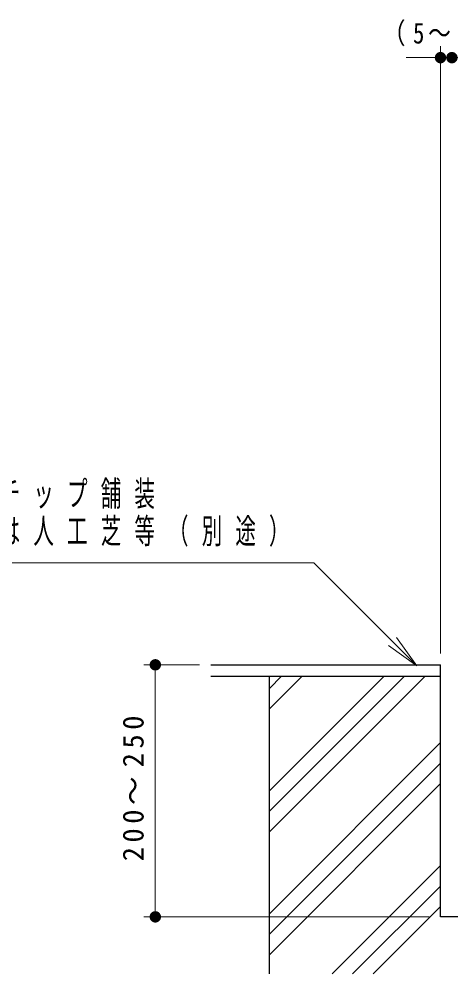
# Model space of a CAD drawing. Units: millimetres on the paper. Extents: x -385 to 0, y -594 to 267.
# Drawn here: x -185.8 to -148, y 125.4 to 209.1 of the extents above; entities that cross this region are included whole.
import ezdxf

# ---------------------------------------------------------------- set-up
doc = ezdxf.new("R2010")
doc.units = ezdxf.units.MM
doc.layers.add('1_10', color=7, linetype='Continuous', lineweight=25)
doc.styles.add('ＭＳ ゴシック', font='')
doc.styles.get('ＭＳ ゴシック').set_extended_font_data('MS Gothic')

# ---------------------------------------------------------------- blocks, each defined once
blk = doc.blocks.new('filled_dot')
at = {"color": 0, "linetype": 'Continuous', "lineweight": -2, "const_width": 1.25}
blk.add_lwpolyline([(-0.625, 0, 1), (0.625, 0, 1)], format="xyb", close=True, dxfattribs=at)

msp = doc.modelspace()

# ---------------------------------------------------------------- linework, layer by layer
at = {"layer": '1_10', "lineweight": 13}
for p, q in [((-148.863, 153.514), (-148.863, 206.747)), ((-151.863, 205.747), (-144.863, 205.747)), ((-152.716, 154.9), (-150.948, 152.425)), ((-150.948, 152.425), (-153.423, 154.193)), ((-150.948, 152.425), (-153.069, 154.546)), ((-169.994, 152.514), (-174.863, 152.514)), ((-173.863, 130.414), (-173.863, 152.514)), ((-163.863, 137.873), (-150.222, 151.514)), ((-163.863, 139.669), (-152.018, 151.514)), ((-163.863, 141.465), (-153.814, 151.514)), ((-163.863, 148.649), (-160.999, 151.514)), ((-163.863, 150.446), (-162.795, 151.514)), ((-163.863, 130.689), (-148.863, 145.689)), ((-163.863, 128.893), (-148.863, 143.893)), ((-163.863, 127.097), (-148.863, 142.097)), ((-158.362, 125.414), (-148.863, 134.913)), ((-156.566, 125.414), (-148.863, 133.117)), ((-154.77, 125.414), (-148.863, 131.321)), ((-149.863, 130.414), (-174.863, 130.414))]:
    msp.add_line(p, q, dxfattribs=at)
at = {"layer": '1_10'}
for p, q in [((-168.994, 152.514), (-148.863, 152.514)), ((-148.863, 130.414), (-148.863, 152.514)), ((-168.994, 151.514), (-148.863, 151.514)), ((-163.863, 125.414), (-163.863, 151.514)), ((-29.044, 130.414), (-148.863, 130.414))]:
    msp.add_line(p, q, dxfattribs=at)
at = {"layer": '1_10', "lineweight": 13}
msp.add_lwpolyline([(-150.948, 152.425), (-159.979, 161.456), (-193.409, 161.456)], dxfattribs=at)

# ---------------------------------------------------------------- block references
at = {"layer": '1_10', "lineweight": 13, "xscale": 0.4, "yscale": 0.4}
for p, rotation in [((-148.863, 205.747), 180), ((-173.863, 152.514), 270), ((-173.863, 130.414), 90)]:
    msp.add_blockref('filled_dot', p, dxfattribs=dict(at, rotation=rotation))
msp.add_blockref('filled_dot', (-147.863, 205.747), dxfattribs=at)
msp.add_blockref('filled_dot', (-147.863, 205.747), dxfattribs=at)

# ---------------------------------------------------------------- texts
at = {"layer": '1_10', "style": 'ＭＳ ゴシック'}
for s, insert, char_height, attachment_point in [('\\T1.33;\\W0.8;（5～10）', (-147.954, 206.747), 1.833, 8), ('\\T1.64;\\W0.6;ゴムチップ舗装', (-193.409, 167.406), 2.199, 4), ('\\T1.64;\\W0.6;または人工芝等（別途）', (-193.409, 164.106), 2.199, 4)]:
    msp.add_mtext(s, dxfattribs=dict(at, insert=insert, char_height=char_height, attachment_point=attachment_point))
at = {"layer": '1_10', "insert": (-174.863, 141.874), "char_height": 1.833, "attachment_point": 8, "rotation": 90, "style": 'ＭＳ ゴシック'}
msp.add_mtext('\\T1.32;200～250', dxfattribs=at)

doc.saveas('drawing.dxf')
